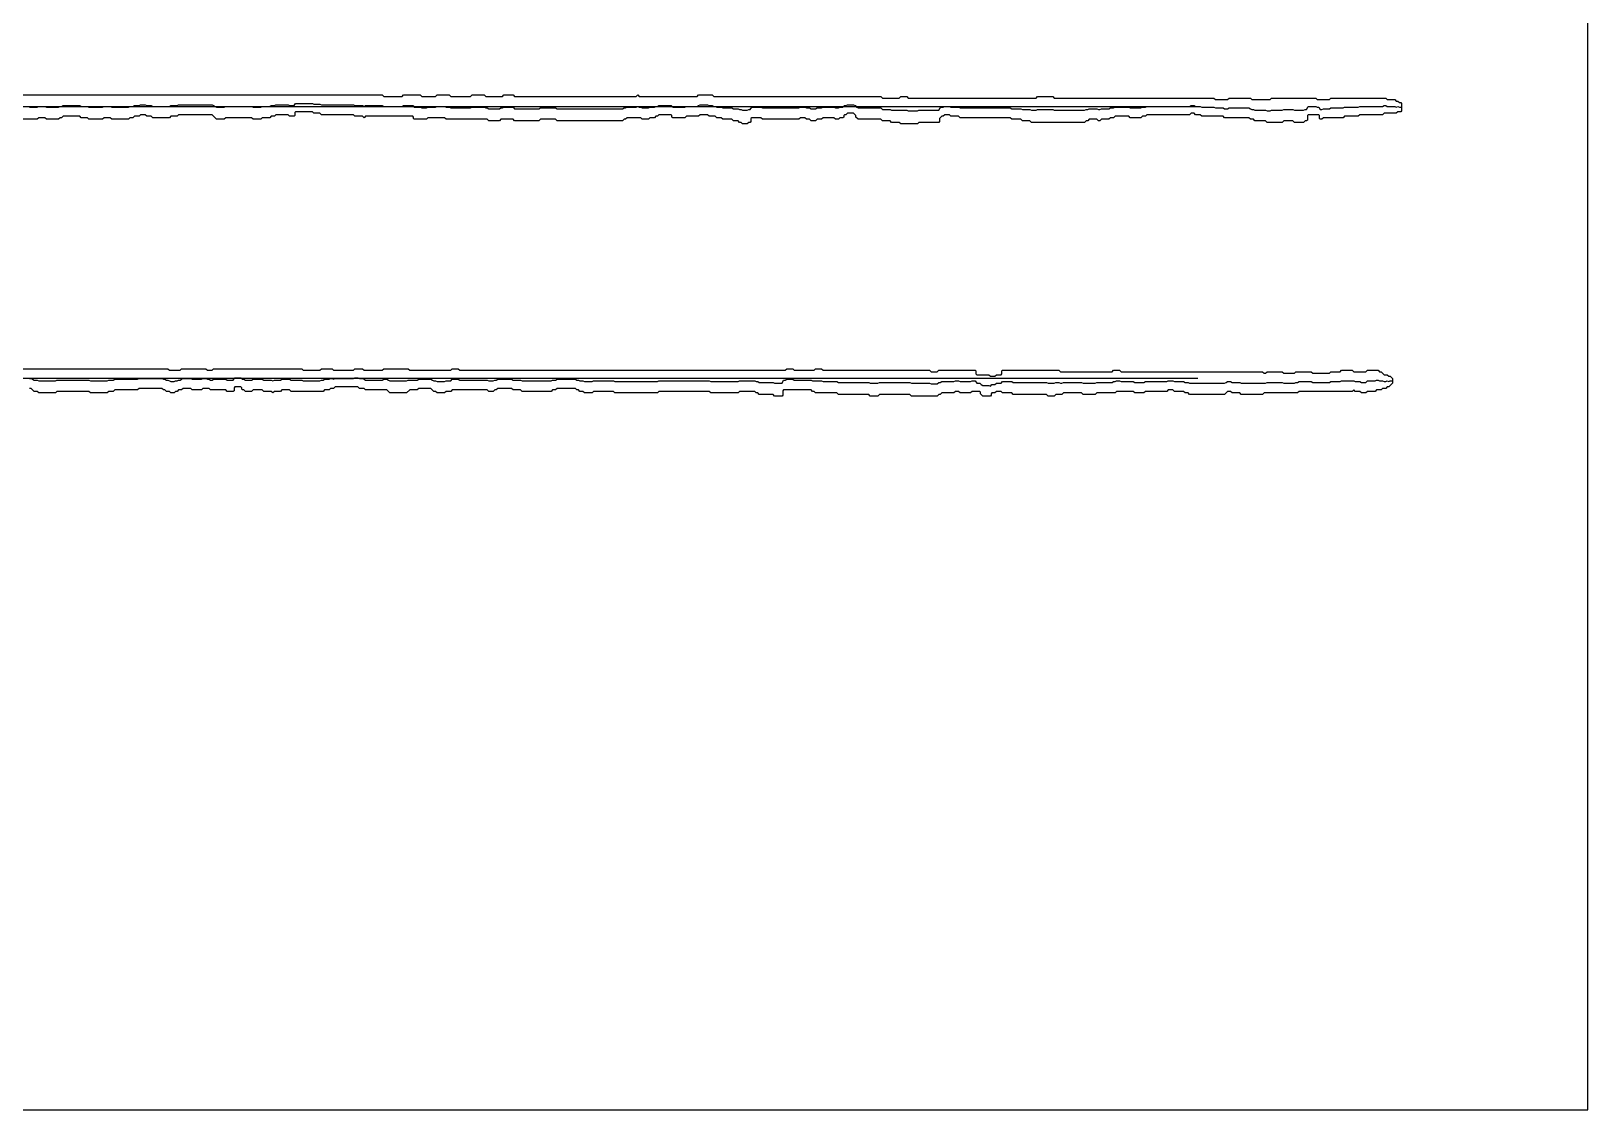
# Model space of a CAD drawing. Extents: x 0 to 57.2, y 0 to 39.6.
# Drawn here: x 28.58 to 57.16, y 0 to 19.8 of the extents above; entities that cross this region are included whole.
import ezdxf

# ---------------------------------------------------------------- set-up
doc = ezdxf.new("R2010")
doc.units = 13
for name, color, linetype in [('DESIGN_SCAN_PATH', 5, 'Continuous'), ('SEM_FRAME', 8, 'Continuous'), ('SEM_OBSERVED_CENTERLINES', 3, 'Continuous'), ('SEM_OBSERVED_CONTOURS', 2, 'Continuous')]:
    doc.layers.add(name, color=color, linetype=linetype)

msp = doc.modelspace()

# ---------------------------------------------------------------- linework, layer by layer
at = {"layer": 'DESIGN_SCAN_PATH'}
for points in [[(0, 18.4206), (50, 18.4206)], [(50, 13.42471), (0, 13.42471)]]:
    msp.add_lwpolyline(points, dxfattribs=at)
at = {"layer": 'SEM_FRAME'}
msp.add_lwpolyline([(0, 0), (57.15968, 0), (57.15968, 39.60429), (0, 39.60429)], close=True, dxfattribs=at)
at = {"layer": 'SEM_OBSERVED_CENTERLINES'}
for points in [[(28.55193, 18.406645), (28.57984, 18.406645), (28.60775, 18.406645), (28.63566, 18.406645), (28.66357, 18.406645), (28.69148, 18.406645), (28.71939, 18.4206), (28.7473, 18.4206), (28.77521, 18.4206), (28.80312, 18.4206), (28.83103, 18.4206), (28.85894, 18.406645), (28.88685, 18.406645), (28.91476, 18.406645), (28.94267, 18.406645), (28.97058, 18.406645), (28.99849, 18.406645), (29.0264, 18.406645), (29.05431, 18.406645), (29.08222, 18.406645), (29.11013, 18.4206), (29.13804, 18.4206), (29.16595, 18.434555), (29.19386, 18.434555), (29.22177, 18.434555), (29.24968, 18.434555), (29.27759, 18.434555), (29.3055, 18.434555), (29.33341, 18.434555), (29.36132, 18.434555), (29.38923, 18.434555), (29.41714, 18.434555), (29.44505, 18.434555), (29.47296, 18.434555), (29.50087, 18.4206), (29.52878, 18.4206), (29.55669, 18.4206), (29.5846, 18.4206), (29.61251, 18.4206), (29.64042, 18.406645), (29.66833, 18.406645), (29.69624, 18.406645), (29.72415, 18.406645), (29.75206, 18.406645), (29.77997, 18.406645), (29.80788, 18.406645), (29.83579, 18.406645), (29.8637, 18.406645), (29.89161, 18.406645), (29.91952, 18.4206), (29.94743, 18.4206), (29.97534, 18.4206), (30.00325, 18.4206), (30.03116, 18.4206), (30.05907, 18.406645), (30.08698, 18.406645), (30.11489, 18.406645), (30.1428, 18.406645), (30.17071, 18.406645), (30.19862, 18.406645), (30.22653, 18.406645), (30.25444, 18.406645), (30.28235, 18.406645), (30.31026, 18.406645), (30.33817, 18.406645), (30.36608, 18.406645), (30.39399, 18.4206), (30.4219, 18.4206), (30.44981, 18.4206), (30.47772, 18.434555), (30.50563, 18.434555), (30.53354, 18.434555), (30.56145, 18.434555), (30.58936, 18.44851), (30.61727, 18.44851), (30.64518, 18.44851), (30.67309, 18.44851), (30.701, 18.434555), (30.72891, 18.434555), (30.75682, 18.434555), (30.78473, 18.434555), (30.81264, 18.4206), (30.84055, 18.4206), (30.86846, 18.4206), (30.89637, 18.4206), (30.92428, 18.4206), (30.95219, 18.4206), (30.9801, 18.4206), (31.00801, 18.4206), (31.03592, 18.4206), (31.06383, 18.4206), (31.09174, 18.4206), (31.11965, 18.4206), (31.14756, 18.434555), (31.17547, 18.434555), (31.20338, 18.434555), (31.23129, 18.434555), (31.2592, 18.434555), (31.28711, 18.44851), (31.31502, 18.44851), (31.34293, 18.44851), (31.37084, 18.44851), (31.39875, 18.44851), (31.42666, 18.44851), (31.45457, 18.44851), (31.48248, 18.44851), (31.51039, 18.44851), (31.5383, 18.44851), (31.56621, 18.44851), (31.59412, 18.44851), (31.62203, 18.44851), (31.64994, 18.44851), (31.67785, 18.44851), (31.70576, 18.44851), (31.73367, 18.44851), (31.76158, 18.44851), (31.78949, 18.44851), (31.8174, 18.44851), (31.84531, 18.44851), (31.87322, 18.44851), (31.90113, 18.44851), (31.92904, 18.434555), (31.95695, 18.4206), (31.98486, 18.406645), (32.01277, 18.406645), (32.04068, 18.406645), (32.06859, 18.406645), (32.0965, 18.406645), (32.12441, 18.406645), (32.15232, 18.4206), (32.18023, 18.4206), (32.20814, 18.4206), (32.23605, 18.4206), (32.26396, 18.4206), (32.29187, 18.4206), (32.31978, 18.4206), (32.34769, 18.4206), (32.3756, 18.4206), (32.40351, 18.4206), (32.43142, 18.4206), (32.45933, 18.4206), (32.48724, 18.4206), (32.51515, 18.4206), (32.54306, 18.4206), (32.57097, 18.4206), (32.59888, 18.4206), (32.62679, 18.4206), (32.6547, 18.406645), (32.68261, 18.406645), (32.71052, 18.406645), (32.73843, 18.406645), (32.76634, 18.406645), (32.79425, 18.406645), (32.82216, 18.4206), (32.85007, 18.4206), (32.87798, 18.4206), (32.90589, 18.4206), (32.9338, 18.4206), (32.96171, 18.4206), (32.98962, 18.434555), (33.01753, 18.434555), (33.04544, 18.434555), (33.07335, 18.44851), (33.10126, 18.44851), (33.12917, 18.44851), (33.15708, 18.44851), (33.18499, 18.44851), (33.2129, 18.44851), (33.24081, 18.44851), (33.26872, 18.44851), (33.29663, 18.44851), (33.32454, 18.434555), (33.35245, 18.434555), (33.38036, 18.434555), (33.40827, 18.434555), (33.43618, 18.47642), (33.46409, 18.47642), (33.492, 18.47642), (33.51991, 18.47642), (33.54782, 18.47642), (33.57573, 18.47642), (33.60364, 18.47642), (33.63155, 18.47642), (33.65946, 18.47642), (33.68737, 18.47642), (33.71528, 18.47642), (33.74319, 18.47642), (33.7711, 18.462465), (33.79901, 18.462465), (33.82692, 18.462465), (33.85483, 18.462465), (33.88274, 18.462465), (33.91065, 18.44851), (33.93856, 18.44851), (33.96647, 18.44851), (33.99438, 18.44851), (34.02229, 18.44851), (34.0502, 18.44851), (34.07811, 18.44851), (34.10602, 18.44851), (34.13393, 18.44851), (34.16184, 18.44851), (34.18975, 18.44851), (34.21766, 18.44851), (34.24557, 18.44851), (34.27348, 18.44851), (34.30139, 18.44851), (34.3293, 18.44851), (34.35721, 18.44851), (34.38512, 18.44851), (34.41303, 18.44851), (34.44094, 18.44851), (34.46885, 18.44851), (34.49676, 18.44851), (34.52467, 18.434555), (34.55258, 18.434555), (34.58049, 18.434555), (34.6084, 18.434555), (34.63631, 18.434555), (34.66422, 18.434555), (34.69213, 18.4206), (34.72004, 18.434555), (34.74795, 18.434555), (34.77586, 18.434555), (34.80377, 18.434555), (34.83168, 18.434555), (34.85959, 18.434555), (34.8875, 18.434555), (34.91541, 18.434555), (34.94332, 18.434555), (34.97123, 18.434555), (34.99914, 18.434555), (35.02705, 18.434555), (35.05496, 18.4206), (35.08287, 18.4206), (35.11078, 18.4206), (35.13869, 18.4206), (35.1666, 18.4206), (35.19451, 18.4206), (35.22242, 18.4206), (35.25033, 18.4206), (35.27824, 18.4206), (35.30615, 18.4206), (35.33406, 18.4206), (35.36197, 18.4206), (35.38988, 18.4206), (35.41779, 18.434555), (35.4457, 18.434555), (35.47361, 18.434555), (35.50152, 18.434555), (35.52943, 18.434555), (35.55734, 18.434555), (35.58525, 18.434555), (35.61316, 18.406645), (35.64107, 18.406645), (35.66898, 18.406645), (35.69689, 18.406645), (35.7248, 18.406645), (35.75271, 18.39269), (35.78062, 18.39269), (35.80853, 18.39269), (35.83644, 18.39269), (35.86435, 18.406645), (35.89226, 18.406645), (35.92017, 18.406645), (35.94808, 18.406645), (35.97599, 18.406645), (36.0039, 18.406645), (36.03181, 18.4206), (36.05972, 18.4206), (36.08763, 18.4206), (36.11554, 18.4206), (36.14345, 18.4206), (36.17136, 18.4206), (36.19927, 18.406645), (36.22718, 18.406645), (36.25509, 18.406645), (36.283, 18.39269), (36.31091, 18.39269), (36.33882, 18.39269), (36.36673, 18.39269), (36.39464, 18.39269), (36.42255, 18.39269), (36.45046, 18.39269), (36.47837, 18.39269), (36.50628, 18.39269), (36.53419, 18.39269), (36.5621, 18.39269), (36.59001, 18.39269), (36.61792, 18.39269), (36.64583, 18.39269), (36.67374, 18.406645), (36.70165, 18.406645), (36.72956, 18.406645), (36.75747, 18.406645), (36.78538, 18.406645), (36.81329, 18.406645), (36.8412, 18.406645), (36.86911, 18.406645), (36.89702, 18.406645), (36.92493, 18.39269), (36.95284, 18.39269), (36.98075, 18.378735), (37.00866, 18.378735), (37.03657, 18.378735), (37.06448, 18.378735), (37.09239, 18.378735), (37.1203, 18.378735), (37.14821, 18.378735), (37.17612, 18.378735), (37.20403, 18.39269), (37.23194, 18.39269), (37.25985, 18.406645), (37.28776, 18.406645), (37.31567, 18.406645), (37.34358, 18.406645), (37.37149, 18.406645), (37.3994, 18.406645), (37.42731, 18.406645), (37.45522, 18.378735), (37.48313, 18.378735), (37.51104, 18.378735), (37.53895, 18.378735), (37.56686, 18.378735), (37.59477, 18.378735), (37.62268, 18.378735), (37.65059, 18.378735), (37.6785, 18.378735), (37.70641, 18.378735), (37.73432, 18.378735), (37.76223, 18.378735), (37.79014, 18.378735), (37.81805, 18.378735), (37.84596, 18.378735), (37.87387, 18.378735), (37.90178, 18.378735), (37.92969, 18.39269), (37.9576, 18.39269), (37.98551, 18.39269), (38.01342, 18.39269), (38.04133, 18.39269), (38.06924, 18.39269), (38.09715, 18.39269), (38.12506, 18.39269), (38.15297, 18.39269), (38.18088, 18.39269), (38.20879, 18.39269), (38.2367, 18.378735), (38.26461, 18.378735), (38.29252, 18.378735), (38.32043, 18.378735), (38.34834, 18.378735), (38.37625, 18.378735), (38.40416, 18.378735), (38.43207, 18.378735), (38.45998, 18.378735), (38.48789, 18.378735), (38.5158, 18.378735), (38.54371, 18.378735), (38.57162, 18.378735), (38.59953, 18.378735), (38.62744, 18.378735), (38.65535, 18.378735), (38.68326, 18.378735), (38.71117, 18.378735), (38.73908, 18.378735), (38.76699, 18.378735), (38.7949, 18.378735), (38.82281, 18.378735), (38.85072, 18.378735), (38.87863, 18.378735), (38.90654, 18.378735), (38.93445, 18.378735), (38.96236, 18.378735), (38.99027, 18.378735), (39.01818, 18.378735), (39.04609, 18.378735), (39.074, 18.378735), (39.10191, 18.378735), (39.12982, 18.378735), (39.15773, 18.378735), (39.18564, 18.378735), (39.21355, 18.378735), (39.24146, 18.378735), (39.26937, 18.378735), (39.29728, 18.378735), (39.32519, 18.378735), (39.3531, 18.378735), (39.38101, 18.378735), (39.40892, 18.378735), (39.43683, 18.378735), (39.46474, 18.39269), (39.49265, 18.39269), (39.52056, 18.406645), (39.54847, 18.406645), (39.57638, 18.406645), (39.60429, 18.406645), (39.6322, 18.406645), (39.66011, 18.406645), (39.68802, 18.406645), (39.71593, 18.4206), (39.74384, 18.406645), (39.77175, 18.406645), (39.79966, 18.39269), (39.82757, 18.39269), (39.85548, 18.39269), (39.88339, 18.39269), (39.9113, 18.39269), (39.93921, 18.406645), (39.96712, 18.406645), (39.99503, 18.406645), (40.02294, 18.406645), (40.05085, 18.4206), (40.07876, 18.4206), (40.10667, 18.434555), (40.13458, 18.434555), (40.16249, 18.434555), (40.1904, 18.434555), (40.21831, 18.434555), (40.24622, 18.434555), (40.27413, 18.434555), (40.30204, 18.434555), (40.32995, 18.434555), (40.35786, 18.406645), (40.38577, 18.406645), (40.41368, 18.406645), (40.44159, 18.406645), (40.4695, 18.406645), (40.49741, 18.406645), (40.52532, 18.406645), (40.55323, 18.406645), (40.58114, 18.406645), (40.60905, 18.4206), (40.63696, 18.4206), (40.66487, 18.4206), (40.69278, 18.4206), (40.72069, 18.4206), (40.7486, 18.4206), (40.77651, 18.4206), (40.80442, 18.4206), (40.83233, 18.434555), (40.86024, 18.44851), (40.88815, 18.44851), (40.91606, 18.44851), (40.94397, 18.44851), (40.97188, 18.44851), (40.99979, 18.44851), (41.0277, 18.434555), (41.05561, 18.434555), (41.08352, 18.434555), (41.11143, 18.4206), (41.13934, 18.4206), (41.16725, 18.406645), (41.19516, 18.406645), (41.22307, 18.406645), (41.25098, 18.406645), (41.27889, 18.39269), (41.3068, 18.39269), (41.33471, 18.39269), (41.36262, 18.39269), (41.39053, 18.39269), (41.41844, 18.39269), (41.44635, 18.39269), (41.47426, 18.378735), (41.50217, 18.378735), (41.53008, 18.378735), (41.55799, 18.378735), (41.5859, 18.36478), (41.61381, 18.36478), (41.64172, 18.350825), (41.66963, 18.350825), (41.69754, 18.350825), (41.72545, 18.350825), (41.75336, 18.36478), (41.78127, 18.36478), (41.80918, 18.406645), (41.83709, 18.406645), (41.865, 18.406645), (41.89291, 18.406645), (41.92082, 18.406645), (41.94873, 18.406645), (41.97664, 18.406645), (42.00455, 18.39269), (42.03246, 18.39269), (42.06037, 18.39269), (42.08828, 18.39269), (42.11619, 18.39269), (42.1441, 18.39269), (42.17201, 18.39269), (42.19992, 18.39269), (42.22783, 18.39269), (42.25574, 18.39269), (42.28365, 18.39269), (42.31156, 18.39269), (42.33947, 18.39269), (42.36738, 18.39269), (42.39529, 18.39269), (42.4232, 18.39269), (42.45111, 18.39269), (42.47902, 18.39269), (42.50693, 18.39269), (42.53484, 18.39269), (42.56275, 18.39269), (42.59066, 18.39269), (42.61857, 18.39269), (42.64648, 18.39269), (42.67439, 18.39269), (42.7023, 18.406645), (42.73021, 18.406645), (42.75812, 18.406645), (42.78603, 18.406645), (42.81394, 18.39269), (42.84185, 18.39269), (42.86976, 18.39269), (42.89767, 18.378735), (42.92558, 18.378735), (42.95349, 18.378735), (42.9814, 18.378735), (43.00931, 18.39269), (43.03722, 18.39269), (43.06513, 18.39269), (43.09304, 18.39269), (43.12095, 18.406645), (43.14886, 18.406645), (43.17677, 18.406645), (43.20468, 18.406645), (43.23259, 18.406645), (43.2605, 18.406645), (43.28841, 18.406645), (43.31632, 18.406645), (43.34423, 18.39269), (43.37214, 18.39269), (43.40005, 18.39269), (43.42796, 18.406645), (43.45587, 18.406645), (43.48378, 18.406645), (43.51169, 18.434555), (43.5396, 18.434555), (43.56751, 18.44851), (43.59542, 18.44851), (43.62333, 18.44851), (43.65124, 18.44851), (43.67915, 18.44851), (43.70706, 18.434555), (43.73497, 18.406645), (43.76288, 18.39269), (43.79079, 18.39269), (43.8187, 18.39269), (43.84661, 18.39269), (43.87452, 18.39269), (43.90243, 18.39269), (43.93034, 18.39269), (43.95825, 18.39269), (43.98616, 18.39269), (44.01407, 18.39269), (44.04198, 18.39269), (44.06989, 18.39269), (44.0978, 18.39269), (44.12571, 18.39269), (44.15362, 18.39269), (44.18153, 18.39269), (44.20944, 18.36478), (44.23735, 18.36478), (44.26526, 18.36478), (44.29317, 18.36478), (44.32108, 18.36478), (44.34899, 18.36478), (44.3769, 18.350825), (44.40481, 18.350825), (44.43272, 18.350825), (44.46063, 18.350825), (44.48854, 18.350825), (44.51645, 18.350825), (44.54436, 18.350825), (44.57227, 18.350825), (44.60018, 18.350825), (44.62809, 18.350825), (44.656, 18.350825), (44.68391, 18.33687), (44.71182, 18.33687), (44.73973, 18.33687), (44.76764, 18.33687), (44.79555, 18.33687), (44.82346, 18.33687), (44.85137, 18.33687), (44.87928, 18.350825), (44.90719, 18.350825), (44.9351, 18.350825), (44.96301, 18.350825), (44.99092, 18.350825), (45.01883, 18.350825), (45.04674, 18.350825), (45.07465, 18.350825), (45.10256, 18.350825), (45.13047, 18.350825), (45.15838, 18.350825), (45.18629, 18.350825), (45.2142, 18.350825), (45.24211, 18.350825), (45.27002, 18.39269), (45.29793, 18.406645), (45.32584, 18.406645), (45.35375, 18.4206), (45.38166, 18.4206), (45.40957, 18.4206), (45.43748, 18.4206), (45.46539, 18.406645), (45.4933, 18.406645), (45.52121, 18.406645), (45.54912, 18.406645), (45.57703, 18.406645), (45.60494, 18.406645), (45.63285, 18.39269), (45.66076, 18.39269), (45.68867, 18.39269), (45.71658, 18.39269), (45.74449, 18.39269), (45.7724, 18.39269), (45.80031, 18.39269), (45.82822, 18.39269), (45.85613, 18.39269), (45.88404, 18.39269), (45.91195, 18.39269), (45.93986, 18.39269), (45.96777, 18.39269), (45.99568, 18.39269), (46.02359, 18.39269), (46.0515, 18.39269), (46.07941, 18.39269), (46.10732, 18.39269), (46.13523, 18.39269), (46.16314, 18.39269), (46.19105, 18.39269), (46.21896, 18.39269), (46.24687, 18.39269), (46.27478, 18.39269), (46.30269, 18.39269), (46.3306, 18.39269), (46.35851, 18.39269), (46.38642, 18.39269), (46.41433, 18.39269), (46.44224, 18.39269), (46.47015, 18.39269), (46.49806, 18.39269), (46.52597, 18.39269), (46.55388, 18.39269), (46.58179, 18.378735), (46.6097, 18.378735), (46.63761, 18.378735), (46.66552, 18.378735), (46.69343, 18.378735), (46.72134, 18.378735), (46.74925, 18.378735), (46.77716, 18.36478), (46.80507, 18.36478), (46.83298, 18.36478), (46.86089, 18.36478), (46.8888, 18.36478), (46.91671, 18.36478), (46.94462, 18.350825), (46.97253, 18.350825), (47.00044, 18.350825), (47.02835, 18.350825), (47.05626, 18.36478), (47.08417, 18.36478), (47.11208, 18.36478), (47.13999, 18.36478), (47.1679, 18.36478), (47.19581, 18.36478), (47.22372, 18.36478), (47.25163, 18.36478), (47.27954, 18.36478), (47.30745, 18.36478), (47.33536, 18.36478), (47.36327, 18.350825), (47.39118, 18.350825), (47.41909, 18.350825), (47.447, 18.350825), (47.47491, 18.350825), (47.50282, 18.350825), (47.53073, 18.350825), (47.55864, 18.350825), (47.58655, 18.350825), (47.61446, 18.350825), (47.64237, 18.350825), (47.67028, 18.350825), (47.69819, 18.350825), (47.7261, 18.350825), (47.75401, 18.350825), (47.78192, 18.350825), (47.80983, 18.350825), (47.83774, 18.350825), (47.86565, 18.350825), (47.89356, 18.350825), (47.92147, 18.350825), (47.94938, 18.36478), (47.97729, 18.36478), (48.0052, 18.378735), (48.03311, 18.378735), (48.06102, 18.378735), (48.08893, 18.378735), (48.11684, 18.378735), (48.14475, 18.378735), (48.17266, 18.36478), (48.20057, 18.36478), (48.22848, 18.378735), (48.25639, 18.378735), (48.2843, 18.378735), (48.31221, 18.378735), (48.34012, 18.378735), (48.36803, 18.378735), (48.39594, 18.39269), (48.42385, 18.39269), (48.45176, 18.39269), (48.47967, 18.406645), (48.50758, 18.406645), (48.53549, 18.406645), (48.5634, 18.406645), (48.59131, 18.406645), (48.61922, 18.406645), (48.64713, 18.406645), (48.67504, 18.406645), (48.70295, 18.406645), (48.73086, 18.406645), (48.75877, 18.39269), (48.78668, 18.39269), (48.81459, 18.39269), (48.8425, 18.39269), (48.87041, 18.39269), (48.89832, 18.39269), (48.92623, 18.39269), (48.95414, 18.39269), (48.98205, 18.406645), (49.00996, 18.406645), (49.03787, 18.406645), (49.06578, 18.4206), (49.09369, 18.4206), (49.1216, 18.4206), (49.14951, 18.4206), (49.17742, 18.4206), (49.20533, 18.4206), (49.23324, 18.4206), (49.26115, 18.4206), (49.28906, 18.4206), (49.31697, 18.4206), (49.34488, 18.4206), (49.37279, 18.4206), (49.4007, 18.4206), (49.42861, 18.4206), (49.45652, 18.4206), (49.48443, 18.4206), (49.51234, 18.4206), (49.54025, 18.4206), (49.56816, 18.4206), (49.59607, 18.4206), (49.62398, 18.4206), (49.65189, 18.4206), (49.6798, 18.4206), (49.70771, 18.4206), (49.73562, 18.4206), (49.76353, 18.4206), (49.79144, 18.4206), (49.81935, 18.4206), (49.84726, 18.4206), (49.87517, 18.434555), (49.90308, 18.434555), (49.93099, 18.434555), (49.9589, 18.4206), (49.98681, 18.4206), (50.01472, 18.4206), (50.04263, 18.4206), (50.07054, 18.406645), (50.09845, 18.406645), (50.12636, 18.406645), (50.15427, 18.406645), (50.18218, 18.406645), (50.21009, 18.406645), (50.238, 18.406645), (50.26591, 18.406645), (50.29382, 18.406645), (50.32173, 18.39269), (50.34964, 18.39269), (50.37755, 18.39269), (50.40546, 18.39269), (50.43337, 18.39269), (50.46128, 18.39269), (50.48919, 18.378735), (50.5171, 18.378735), (50.54501, 18.378735), (50.57292, 18.39269), (50.60083, 18.39269), (50.62874, 18.39269), (50.65665, 18.39269), (50.68456, 18.39269), (50.71247, 18.39269), (50.74038, 18.39269), (50.76829, 18.39269), (50.7962, 18.39269), (50.82411, 18.39269), (50.85202, 18.39269), (50.87993, 18.39269), (50.90784, 18.39269), (50.93575, 18.39269), (50.96366, 18.378735), (50.99157, 18.36478), (51.01948, 18.36478), (51.04739, 18.350825), (51.0753, 18.350825), (51.10321, 18.350825), (51.13112, 18.350825), (51.15903, 18.350825), (51.18694, 18.350825), (51.21485, 18.350825), (51.24276, 18.350825), (51.27067, 18.33687), (51.29858, 18.33687), (51.32649, 18.33687), (51.3544, 18.350825), (51.38231, 18.350825), (51.41022, 18.350825), (51.43813, 18.350825), (51.46604, 18.350825), (51.49395, 18.350825), (51.52186, 18.350825), (51.54977, 18.350825), (51.57768, 18.36478), (51.60559, 18.36478), (51.6335, 18.36478), (51.66141, 18.36478), (51.68932, 18.36478), (51.71723, 18.36478), (51.74514, 18.36478), (51.77305, 18.350825), (51.80096, 18.350825), (51.82887, 18.350825), (51.85678, 18.350825), (51.88469, 18.350825), (51.9126, 18.350825), (51.94051, 18.350825), (51.96842, 18.36478), (51.99633, 18.36478), (52.02424, 18.4206), (52.05215, 18.4206), (52.08006, 18.4206), (52.10797, 18.4206), (52.13588, 18.4206), (52.16379, 18.4206), (52.1917, 18.406645), (52.21961, 18.406645), (52.24752, 18.36478), (52.27543, 18.36478), (52.30334, 18.378735), (52.33125, 18.378735), (52.35916, 18.378735), (52.38707, 18.378735), (52.41498, 18.378735), (52.44289, 18.39269), (52.4708, 18.39269), (52.49871, 18.39269), (52.52662, 18.39269), (52.55453, 18.39269), (52.58244, 18.39269), (52.61035, 18.39269), (52.63826, 18.39269), (52.66617, 18.39269), (52.69408, 18.406645), (52.72199, 18.406645), (52.7499, 18.406645), (52.77781, 18.406645), (52.80572, 18.406645), (52.83363, 18.406645), (52.86154, 18.406645), (52.88945, 18.406645), (52.91736, 18.406645), (52.94527, 18.406645), (52.97318, 18.4206), (53.00109, 18.4206), (53.029, 18.4206), (53.05691, 18.4206), (53.08482, 18.4206), (53.11273, 18.4206), (53.14064, 18.4206), (53.16855, 18.4206), (53.19646, 18.4206), (53.22437, 18.4206), (53.25228, 18.4206), (53.28019, 18.4206), (53.3081, 18.4206), (53.33601, 18.4206), (53.36392, 18.4206), (53.39183, 18.4206), (53.41974, 18.434555), (53.44765, 18.434555), (53.47556, 18.4206), (53.50347, 18.4206), (53.53138, 18.4206), (53.55929, 18.4206), (53.5872, 18.4206), (53.61511, 18.4206), (53.64302, 18.406645), (53.67093, 18.4206), (53.69884, 18.406645), (53.72675, 18.406645)], [(28.55193, 13.42471), (28.57984, 13.42471), (28.60775, 13.410755), (28.63566, 13.3968), (28.66357, 13.3968), (28.69148, 13.3968), (28.71939, 13.382845), (28.7473, 13.382845), (28.77521, 13.382845), (28.80312, 13.382845), (28.83103, 13.382845), (28.85894, 13.382845), (28.88685, 13.382845), (28.91476, 13.382845), (28.94267, 13.382845), (28.97058, 13.382845), (28.99849, 13.382845), (29.0264, 13.382845), (29.05431, 13.3968), (29.08222, 13.3968), (29.11013, 13.3968), (29.13804, 13.3968), (29.16595, 13.3968), (29.19386, 13.3968), (29.22177, 13.3968), (29.24968, 13.3968), (29.27759, 13.3968), (29.3055, 13.3968), (29.33341, 13.3968), (29.36132, 13.3968), (29.38923, 13.3968), (29.41714, 13.3968), (29.44505, 13.3968), (29.47296, 13.3968), (29.50087, 13.3968), (29.52878, 13.3968), (29.55669, 13.3968), (29.5846, 13.3968), (29.61251, 13.3968), (29.64042, 13.3968), (29.66833, 13.382845), (29.69624, 13.382845), (29.72415, 13.382845), (29.75206, 13.382845), (29.77997, 13.382845), (29.80788, 13.382845), (29.83579, 13.382845), (29.8637, 13.382845), (29.89161, 13.382845), (29.91952, 13.382845), (29.94743, 13.382845), (29.97534, 13.382845), (30.00325, 13.3968), (30.03116, 13.3968), (30.05907, 13.3968), (30.08698, 13.3968), (30.11489, 13.410755), (30.1428, 13.410755), (30.17071, 13.410755), (30.19862, 13.410755), (30.22653, 13.410755), (30.25444, 13.410755), (30.28235, 13.410755), (30.31026, 13.410755), (30.33817, 13.410755), (30.36608, 13.410755), (30.39399, 13.410755), (30.4219, 13.410755), (30.44981, 13.410755), (30.47772, 13.410755), (30.50563, 13.410755), (30.53354, 13.410755), (30.56145, 13.42471), (30.58936, 13.42471), (30.61727, 13.42471), (30.64518, 13.42471), (30.67309, 13.42471), (30.701, 13.42471), (30.72891, 13.42471), (30.75682, 13.42471), (30.78473, 13.42471), (30.81264, 13.42471), (30.84055, 13.42471), (30.86846, 13.42471), (30.89637, 13.42471), (30.92428, 13.42471), (30.95219, 13.42471), (30.9801, 13.42471), (31.00801, 13.410755), (31.03592, 13.410755), (31.06383, 13.3968), (31.09174, 13.3968), (31.11965, 13.382845), (31.14756, 13.36889), (31.17547, 13.36889), (31.20338, 13.36889), (31.23129, 13.382845), (31.2592, 13.382845), (31.28711, 13.3968), (31.31502, 13.3968), (31.34293, 13.410755), (31.37084, 13.42471), (31.39875, 13.42471), (31.42666, 13.42471), (31.45457, 13.42471), (31.48248, 13.42471), (31.51039, 13.42471), (31.5383, 13.410755), (31.56621, 13.410755), (31.59412, 13.410755), (31.62203, 13.410755), (31.64994, 13.410755), (31.67785, 13.410755), (31.70576, 13.410755), (31.73367, 13.42471), (31.76158, 13.42471), (31.78949, 13.42471), (31.8174, 13.410755), (31.84531, 13.410755), (31.87322, 13.3968), (31.90113, 13.3968), (31.92904, 13.410755), (31.95695, 13.410755), (31.98486, 13.410755), (32.01277, 13.410755), (32.04068, 13.410755), (32.06859, 13.410755), (32.0965, 13.410755), (32.12441, 13.410755), (32.15232, 13.410755), (32.18023, 13.3968), (32.20814, 13.3968), (32.23605, 13.3968), (32.26396, 13.3968), (32.29187, 13.3968), (32.31978, 13.438665), (32.34769, 13.438665), (32.3756, 13.438665), (32.40351, 13.438665), (32.43142, 13.438665), (32.45933, 13.410755), (32.48724, 13.410755), (32.51515, 13.3968), (32.54306, 13.3968), (32.57097, 13.3968), (32.59888, 13.3968), (32.62679, 13.3968), (32.6547, 13.410755), (32.68261, 13.410755), (32.71052, 13.410755), (32.73843, 13.410755), (32.76634, 13.410755), (32.79425, 13.410755), (32.82216, 13.410755), (32.85007, 13.3968), (32.87798, 13.3968), (32.90589, 13.3968), (32.9338, 13.3968), (32.96171, 13.3968), (32.98962, 13.3968), (33.01753, 13.382845), (33.04544, 13.3968), (33.07335, 13.3968), (33.10126, 13.3968), (33.12917, 13.3968), (33.15708, 13.3968), (33.18499, 13.410755), (33.2129, 13.410755), (33.24081, 13.410755), (33.26872, 13.410755), (33.29663, 13.410755), (33.32454, 13.410755), (33.35245, 13.3968), (33.38036, 13.3968), (33.40827, 13.3968), (33.43618, 13.3968), (33.46409, 13.3968), (33.492, 13.3968), (33.51991, 13.3968), (33.54782, 13.3968), (33.57573, 13.382845), (33.60364, 13.382845), (33.63155, 13.382845), (33.65946, 13.382845), (33.68737, 13.382845), (33.71528, 13.382845), (33.74319, 13.382845), (33.7711, 13.382845), (33.79901, 13.382845), (33.82692, 13.382845), (33.85483, 13.382845), (33.88274, 13.382845), (33.91065, 13.3968), (33.93856, 13.3968), (33.96647, 13.410755), (33.99438, 13.410755), (34.02229, 13.410755), (34.0502, 13.410755), (34.07811, 13.42471), (34.10602, 13.42471), (34.13393, 13.410755), (34.16184, 13.42471), (34.18975, 13.42471), (34.21766, 13.42471), (34.24557, 13.42471), (34.27348, 13.42471), (34.30139, 13.42471), (34.3293, 13.42471), (34.35721, 13.42471), (34.38512, 13.42471), (34.41303, 13.42471), (34.44094, 13.42471), (34.46885, 13.42471), (34.49676, 13.42471), (34.52467, 13.438665), (34.55258, 13.438665), (34.58049, 13.438665), (34.6084, 13.42471), (34.63631, 13.42471), (34.66422, 13.42471), (34.69213, 13.410755), (34.72004, 13.3968), (34.74795, 13.3968), (34.77586, 13.3968), (34.80377, 13.3968), (34.83168, 13.3968), (34.85959, 13.3968), (34.8875, 13.3968), (34.91541, 13.3968), (34.94332, 13.3968), (34.97123, 13.3968), (34.99914, 13.3968), (35.02705, 13.3968), (35.05496, 13.410755), (35.08287, 13.410755), (35.11078, 13.410755), (35.13869, 13.3968), (35.1666, 13.382845), (35.19451, 13.382845), (35.22242, 13.382845), (35.25033, 13.382845), (35.27824, 13.382845), (35.30615, 13.382845), (35.33406, 13.382845), (35.36197, 13.382845), (35.38988, 13.382845), (35.41779, 13.382845), (35.4457, 13.382845), (35.47361, 13.382845), (35.50152, 13.3968), (35.52943, 13.3968), (35.55734, 13.3968), (35.58525, 13.3968), (35.61316, 13.3968), (35.64107, 13.3968), (35.66898, 13.3968), (35.69689, 13.410755), (35.7248, 13.410755), (35.75271, 13.410755), (35.78062, 13.410755), (35.80853, 13.410755), (35.83644, 13.410755), (35.86435, 13.410755), (35.89226, 13.410755), (35.92017, 13.410755), (35.94808, 13.3968), (35.97599, 13.382845), (36.0039, 13.382845), (36.03181, 13.36889), (36.05972, 13.36889), (36.08763, 13.36889), (36.11554, 13.36889), (36.14345, 13.36889), (36.17136, 13.36889), (36.19927, 13.382845), (36.22718, 13.382845), (36.25509, 13.382845), (36.283, 13.382845), (36.31091, 13.410755), (36.33882, 13.410755), (36.36673, 13.410755), (36.39464, 13.410755), (36.42255, 13.410755), (36.45046, 13.3968), (36.47837, 13.3968), (36.50628, 13.3968), (36.53419, 13.3968), (36.5621, 13.3968), (36.59001, 13.3968), (36.61792, 13.3968), (36.64583, 13.3968), (36.67374, 13.3968), (36.70165, 13.3968), (36.72956, 13.3968), (36.75747, 13.3968), (36.78538, 13.3968), (36.81329, 13.3968), (36.8412, 13.3968), (36.86911, 13.3968), (36.89702, 13.3968), (36.92493, 13.3968), (36.95284, 13.3968), (36.98075, 13.382845), (37.00866, 13.382845), (37.03657, 13.382845), (37.06448, 13.382845), (37.09239, 13.3968), (37.1203, 13.3968), (37.14821, 13.410755), (37.17612, 13.410755), (37.20403, 13.410755), (37.23194, 13.410755), (37.25985, 13.410755), (37.28776, 13.410755), (37.31567, 13.410755), (37.34358, 13.410755), (37.37149, 13.410755), (37.3994, 13.410755), (37.42731, 13.3968), (37.45522, 13.3968), (37.48313, 13.3968), (37.51104, 13.3968), (37.53895, 13.3968), (37.56686, 13.3968), (37.59477, 13.382845), (37.62268, 13.382845), (37.65059, 13.382845), (37.6785, 13.382845), (37.70641, 13.382845), (37.73432, 13.382845), (37.76223, 13.382845), (37.79014, 13.382845), (37.81805, 13.382845), (37.84596, 13.382845), (37.87387, 13.382845), (37.90178, 13.382845), (37.92969, 13.382845), (37.9576, 13.382845), (37.98551, 13.382845), (38.01342, 13.382845), (38.04133, 13.382845), (38.06924, 13.382845), (38.09715, 13.382845), (38.12506, 13.382845), (38.15297, 13.3968), (38.18088, 13.3968), (38.20879, 13.3968), (38.2367, 13.410755), (38.26461, 13.410755), (38.29252, 13.410755), (38.32043, 13.410755), (38.34834, 13.410755), (38.37625, 13.410755), (38.40416, 13.410755), (38.43207, 13.410755), (38.45998, 13.410755), (38.48789, 13.410755), (38.5158, 13.410755), (38.54371, 13.410755), (38.57162, 13.410755), (38.59953, 13.3968), (38.62744, 13.3968), (38.65535, 13.382845), (38.68326, 13.382845), (38.71117, 13.382845), (38.73908, 13.36889), (38.76699, 13.36889), (38.7949, 13.36889), (38.82281, 13.36889), (38.85072, 13.36889), (38.87863, 13.36889), (38.90654, 13.382845), (38.93445, 13.382845), (38.96236, 13.382845), (38.99027, 13.382845), (39.01818, 13.382845), (39.04609, 13.382845), (39.074, 13.382845), (39.10191, 13.382845), (39.12982, 13.382845), (39.15773, 13.382845), (39.18564, 13.382845), (39.21355, 13.382845), (39.24146, 13.382845), (39.26937, 13.382845), (39.29728, 13.36889), (39.32519, 13.36889), (39.3531, 13.36889), (39.38101, 13.36889), (39.40892, 13.36889), (39.43683, 13.36889), (39.46474, 13.36889), (39.49265, 13.36889), (39.52056, 13.36889), (39.54847, 13.36889), (39.57638, 13.36889), (39.60429, 13.36889), (39.6322, 13.36889), (39.66011, 13.36889), (39.68802, 13.36889), (39.71593, 13.36889), (39.74384, 13.36889), (39.77175, 13.36889), (39.79966, 13.36889), (39.82757, 13.36889), (39.85548, 13.36889), (39.88339, 13.36889), (39.9113, 13.36889), (39.93921, 13.36889), (39.96712, 13.36889), (39.99503, 13.36889), (40.02294, 13.36889), (40.05085, 13.36889), (40.07876, 13.36889), (40.10667, 13.382845), (40.13458, 13.382845), (40.16249, 13.382845), (40.1904, 13.382845), (40.21831, 13.382845), (40.24622, 13.382845), (40.27413, 13.382845), (40.30204, 13.382845), (40.32995, 13.382845), (40.35786, 13.382845), (40.38577, 13.382845), (40.41368, 13.382845), (40.44159, 13.382845), (40.4695, 13.382845), (40.49741, 13.382845), (40.52532, 13.382845), (40.55323, 13.382845), (40.58114, 13.382845), (40.60905, 13.382845), (40.63696, 13.382845), (40.66487, 13.382845), (40.69278, 13.382845), (40.72069, 13.382845), (40.7486, 13.382845), (40.77651, 13.382845), (40.80442, 13.382845), (40.83233, 13.382845), (40.86024, 13.382845), (40.88815, 13.382845), (40.91606, 13.382845), (40.94397, 13.382845), (40.97188, 13.382845), (40.99979, 13.382845), (41.0277, 13.382845), (41.05561, 13.36889), (41.08352, 13.36889), (41.11143, 13.36889), (41.13934, 13.36889), (41.16725, 13.36889), (41.19516, 13.36889), (41.22307, 13.36889), (41.25098, 13.36889), (41.27889, 13.36889), (41.3068, 13.36889), (41.33471, 13.36889), (41.36262, 13.36889), (41.39053, 13.36889), (41.41844, 13.36889), (41.44635, 13.36889), (41.47426, 13.36889), (41.50217, 13.36889), (41.53008, 13.36889), (41.55799, 13.36889), (41.5859, 13.382845), (41.61381, 13.382845), (41.64172, 13.382845), (41.66963, 13.382845), (41.69754, 13.382845), (41.72545, 13.382845), (41.75336, 13.382845), (41.78127, 13.382845), (41.80918, 13.382845), (41.83709, 13.382845), (41.865, 13.382845), (41.89291, 13.36889), (41.92082, 13.36889), (41.94873, 13.354935), (41.97664, 13.354935), (42.00455, 13.354935), (42.03246, 13.354935), (42.06037, 13.354935), (42.08828, 13.354935), (42.11619, 13.354935), (42.1441, 13.354935), (42.17201, 13.354935), (42.19992, 13.354935), (42.22783, 13.34098), (42.25574, 13.34098), (42.28365, 13.34098), (42.31156, 13.34098), (42.33947, 13.34098), (42.36738, 13.34098), (42.39529, 13.3968), (42.4232, 13.3968), (42.45111, 13.410755), (42.47902, 13.410755), (42.50693, 13.410755), (42.53484, 13.410755), (42.56275, 13.410755), (42.59066, 13.3968), (42.61857, 13.3968), (42.64648, 13.3968), (42.67439, 13.3968), (42.7023, 13.3968), (42.73021, 13.3968), (42.75812, 13.3968), (42.78603, 13.3968), (42.81394, 13.3968), (42.84185, 13.3968), (42.86976, 13.3968), (42.89767, 13.3968), (42.92558, 13.382845), (42.95349, 13.382845), (42.9814, 13.382845), (43.00931, 13.382845), (43.03722, 13.382845), (43.06513, 13.382845), (43.09304, 13.382845), (43.12095, 13.36889), (43.14886, 13.36889), (43.17677, 13.36889), (43.20468, 13.36889), (43.23259, 13.36889), (43.2605, 13.36889), (43.28841, 13.36889), (43.31632, 13.36889), (43.34423, 13.36889), (43.37214, 13.36889), (43.40005, 13.354935), (43.42796, 13.354935), (43.45587, 13.354935), (43.48378, 13.354935), (43.51169, 13.354935), (43.5396, 13.354935), (43.56751, 13.354935), (43.59542, 13.354935), (43.62333, 13.354935), (43.65124, 13.354935), (43.67915, 13.354935), (43.70706, 13.354935), (43.73497, 13.354935), (43.76288, 13.354935), (43.79079, 13.354935), (43.8187, 13.354935), (43.84661, 13.354935), (43.87452, 13.354935), (43.90243, 13.354935), (43.93034, 13.354935), (43.95825, 13.354935), (43.98616, 13.34098), (44.01407, 13.34098), (44.04198, 13.34098), (44.06989, 13.34098), (44.0978, 13.34098), (44.12571, 13.34098), (44.15362, 13.354935), (44.18153, 13.354935), (44.20944, 13.354935), (44.23735, 13.354935), (44.26526, 13.354935), (44.29317, 13.354935), (44.32108, 13.354935), (44.34899, 13.354935), (44.3769, 13.354935), (44.40481, 13.354935), (44.43272, 13.354935), (44.46063, 13.354935), (44.48854, 13.354935), (44.51645, 13.354935), (44.54436, 13.354935), (44.57227, 13.354935), (44.60018, 13.354935), (44.62809, 13.354935), (44.656, 13.354935), (44.68391, 13.354935), (44.71182, 13.354935), (44.73973, 13.34098), (44.76764, 13.34098), (44.79555, 13.34098), (44.82346, 13.34098), (44.85137, 13.34098), (44.87928, 13.34098), (44.90719, 13.34098), (44.9351, 13.34098), (44.96301, 13.34098), (44.99092, 13.34098), (45.01883, 13.34098), (45.04674, 13.34098), (45.07465, 13.34098), (45.10256, 13.327025), (45.13047, 13.327025), (45.15838, 13.327025), (45.18629, 13.327025), (45.2142, 13.327025), (45.24211, 13.354935), (45.27002, 13.354935), (45.29793, 13.36889), (45.32584, 13.36889), (45.35375, 13.36889), (45.38166, 13.36889), (45.40957, 13.36889), (45.43748, 13.36889), (45.46539, 13.36889), (45.4933, 13.36889), (45.52121, 13.36889), (45.54912, 13.382845), (45.57703, 13.382845), (45.60494, 13.382845), (45.63285, 13.36889), (45.66076, 13.36889), (45.68867, 13.36889), (45.71658, 13.36889), (45.74449, 13.36889), (45.7724, 13.36889), (45.80031, 13.36889), (45.82822, 13.36889), (45.85613, 13.382845), (45.88404, 13.382845), (45.91195, 13.382845), (45.93986, 13.34098), (45.96777, 13.34098), (45.99568, 13.34098), (46.02359, 13.31307), (46.0515, 13.299115), (46.07941, 13.299115), (46.10732, 13.299115), (46.13523, 13.299115), (46.16314, 13.299115), (46.19105, 13.28516), (46.21896, 13.31307), (46.24687, 13.31307), (46.27478, 13.31307), (46.30269, 13.34098), (46.3306, 13.34098), (46.35851, 13.34098), (46.38642, 13.34098), (46.41433, 13.36889), (46.44224, 13.36889), (46.47015, 13.36889), (46.49806, 13.36889), (46.52597, 13.36889), (46.55388, 13.36889), (46.58179, 13.36889), (46.6097, 13.354935), (46.63761, 13.354935), (46.66552, 13.354935), (46.69343, 13.354935), (46.72134, 13.354935), (46.74925, 13.354935), (46.77716, 13.354935), (46.80507, 13.354935), (46.83298, 13.354935), (46.86089, 13.354935), (46.8888, 13.354935), (46.91671, 13.354935), (46.94462, 13.354935), (46.97253, 13.354935), (47.00044, 13.354935), (47.02835, 13.354935), (47.05626, 13.354935), (47.08417, 13.354935), (47.11208, 13.354935), (47.13999, 13.354935), (47.1679, 13.354935), (47.19581, 13.354935), (47.22372, 13.354935), (47.25163, 13.34098), (47.27954, 13.34098), (47.30745, 13.34098), (47.33536, 13.34098), (47.36327, 13.34098), (47.39118, 13.354935), (47.41909, 13.354935), (47.447, 13.354935), (47.47491, 13.34098), (47.50282, 13.34098), (47.53073, 13.354935), (47.55864, 13.354935), (47.58655, 13.354935), (47.61446, 13.354935), (47.64237, 13.354935), (47.67028, 13.354935), (47.69819, 13.354935), (47.7261, 13.354935), (47.75401, 13.354935), (47.78192, 13.354935), (47.80983, 13.354935), (47.83774, 13.354935), (47.86565, 13.354935), (47.89356, 13.34098), (47.92147, 13.34098), (47.94938, 13.34098), (47.97729, 13.34098), (48.0052, 13.34098), (48.03311, 13.34098), (48.06102, 13.34098), (48.08893, 13.34098), (48.11684, 13.34098), (48.14475, 13.354935), (48.17266, 13.354935), (48.20057, 13.354935), (48.22848, 13.354935), (48.25639, 13.354935), (48.2843, 13.354935), (48.31221, 13.354935), (48.34012, 13.354935), (48.36803, 13.354935), (48.39594, 13.354935), (48.42385, 13.354935), (48.45176, 13.36889), (48.47967, 13.36889), (48.50758, 13.382845), (48.53549, 13.382845), (48.5634, 13.382845), (48.59131, 13.36889), (48.61922, 13.36889), (48.64713, 13.36889), (48.67504, 13.36889), (48.70295, 13.36889), (48.73086, 13.36889), (48.75877, 13.36889), (48.78668, 13.36889), (48.81459, 13.36889), (48.8425, 13.354935), (48.87041, 13.354935), (48.89832, 13.354935), (48.92623, 13.354935), (48.95414, 13.354935), (48.98205, 13.354935), (49.00996, 13.354935), (49.03787, 13.36889), (49.06578, 13.36889), (49.09369, 13.36889), (49.1216, 13.36889), (49.14951, 13.36889), (49.17742, 13.36889), (49.20533, 13.36889), (49.23324, 13.36889), (49.26115, 13.36889), (49.28906, 13.36889), (49.31697, 13.36889), (49.34488, 13.36889), (49.37279, 13.36889), (49.4007, 13.36889), (49.42861, 13.36889), (49.45652, 13.382845), (49.48443, 13.382845), (49.51234, 13.382845), (49.54025, 13.382845), (49.56816, 13.36889), (49.59607, 13.36889), (49.62398, 13.36889), (49.65189, 13.36889), (49.6798, 13.36889), (49.70771, 13.36889), (49.73562, 13.36889), (49.76353, 13.354935), (49.79144, 13.354935), (49.81935, 13.354935), (49.84726, 13.34098), (49.87517, 13.34098), (49.90308, 13.34098), (49.93099, 13.34098), (49.9589, 13.34098), (49.98681, 13.34098), (50.01472, 13.34098), (50.04263, 13.34098), (50.07054, 13.34098), (50.09845, 13.34098), (50.12636, 13.34098), (50.15427, 13.34098), (50.18218, 13.34098), (50.21009, 13.34098), (50.238, 13.34098), (50.26591, 13.34098), (50.29382, 13.34098), (50.32173, 13.34098), (50.34964, 13.34098), (50.37755, 13.34098), (50.40546, 13.34098), (50.43337, 13.34098), (50.46128, 13.34098), (50.48919, 13.34098), (50.5171, 13.354935), (50.54501, 13.36889), (50.57292, 13.36889), (50.60083, 13.36889), (50.62874, 13.354935), (50.65665, 13.354935), (50.68456, 13.354935), (50.71247, 13.354935), (50.74038, 13.354935), (50.76829, 13.354935), (50.7962, 13.34098), (50.82411, 13.34098), (50.85202, 13.34098), (50.87993, 13.34098), (50.90784, 13.34098), (50.93575, 13.34098), (50.96366, 13.34098), (50.99157, 13.34098), (51.01948, 13.34098), (51.04739, 13.34098), (51.0753, 13.34098), (51.10321, 13.34098), (51.13112, 13.34098), (51.15903, 13.34098), (51.18694, 13.34098), (51.21485, 13.34098), (51.24276, 13.34098), (51.27067, 13.354935), (51.29858, 13.354935), (51.32649, 13.354935), (51.3544, 13.354935), (51.38231, 13.354935), (51.41022, 13.354935), (51.43813, 13.354935), (51.46604, 13.354935), (51.49395, 13.354935), (51.52186, 13.354935), (51.54977, 13.354935), (51.57768, 13.34098), (51.60559, 13.34098), (51.6335, 13.34098), (51.66141, 13.34098), (51.68932, 13.34098), (51.71723, 13.34098), (51.74514, 13.34098), (51.77305, 13.34098), (51.80096, 13.354935), (51.82887, 13.354935), (51.85678, 13.36889), (51.88469, 13.36889), (51.9126, 13.36889), (51.94051, 13.36889), (51.96842, 13.36889), (51.99633, 13.36889), (52.02424, 13.36889), (52.05215, 13.36889), (52.08006, 13.36889), (52.10797, 13.354935), (52.13588, 13.354935), (52.16379, 13.354935), (52.1917, 13.354935), (52.21961, 13.354935), (52.24752, 13.354935), (52.27543, 13.354935), (52.30334, 13.354935), (52.33125, 13.354935), (52.35916, 13.354935), (52.38707, 13.354935), (52.41498, 13.354935), (52.44289, 13.36889), (52.4708, 13.36889), (52.49871, 13.36889), (52.52662, 13.36889), (52.55453, 13.36889), (52.58244, 13.36889), (52.61035, 13.36889), (52.63826, 13.382845), (52.66617, 13.382845), (52.69408, 13.382845), (52.72199, 13.382845), (52.7499, 13.382845), (52.77781, 13.382845), (52.80572, 13.382845), (52.83363, 13.382845), (52.86154, 13.382845), (52.88945, 13.36889), (52.91736, 13.36889), (52.94527, 13.36889), (52.97318, 13.36889), (53.00109, 13.354935), (53.029, 13.354935), (53.05691, 13.354935), (53.08482, 13.354935), (53.11273, 13.382845), (53.14064, 13.382845), (53.16855, 13.382845), (53.19646, 13.382845), (53.22437, 13.382845), (53.25228, 13.382845), (53.28019, 13.3968), (53.3081, 13.3968), (53.33601, 13.382845), (53.36392, 13.382845), (53.39183, 13.382845), (53.41974, 13.36889), (53.44765, 13.36889), (53.47556, 13.382845), (53.50347, 13.36889), (53.53138, 13.382845), (53.55929, 13.382845)]]:
    msp.add_lwpolyline(points, dxfattribs=at)
at = {"layer": 'SEM_OBSERVED_CONTOURS'}
for points in [[(27.79836, 18.629925), (35.02705, 18.629925), (35.05496, 18.602015), (35.38988, 18.602015), (35.41779, 18.629925), (35.7248, 18.629925), (35.75271, 18.602015), (36.0039, 18.602015), (36.03181, 18.629925), (36.25509, 18.629925), (36.283, 18.602015), (36.64583, 18.602015), (36.67374, 18.629925), (36.89702, 18.629925), (36.92493, 18.602015), (37.23194, 18.602015), (37.25985, 18.629925), (37.42731, 18.629925), (37.45522, 18.602015), (39.68802, 18.602015), (39.71593, 18.629925), (39.74384, 18.602015), (40.80442, 18.602015), (40.83233, 18.629925), (41.08352, 18.629925), (41.11143, 18.602015), (44.18153, 18.602015), (44.20944, 18.574105), (44.51645, 18.574105), (44.54436, 18.602015), (44.656, 18.602015), (44.68391, 18.574105), (47.02835, 18.574105), (47.05626, 18.602015), (47.33536, 18.602015), (47.36327, 18.574105), (50.29382, 18.574105), (50.32173, 18.546195), (50.54501, 18.546195), (50.57292, 18.574105), (50.96366, 18.574105), (50.99157, 18.546195), (51.32649, 18.546195), (51.3544, 18.574105), (52.16379, 18.574105), (52.1917, 18.546195), (52.41498, 18.546195), (52.44289, 18.574105), (53.44765, 18.574105), (53.47556, 18.546195), (53.61511, 18.546195), (53.64302, 18.518285), (53.67093, 18.518285), (53.69884, 18.490375), (53.72675, 18.490375), (53.740705, 18.47642), (53.740705, 18.33687), (53.72675, 18.322915), (53.67093, 18.322915), (53.64302, 18.295005), (53.41974, 18.295005), (53.39183, 18.267095), (52.97318, 18.267095), (52.94527, 18.239185), (52.69408, 18.239185), (52.66617, 18.211275), (52.30334, 18.211275), (52.27543, 18.183365), (52.24752, 18.183365), (52.233565, 18.19732), (52.233565, 18.25314), (52.21961, 18.267095), (52.02424, 18.267095), (52.010285, 18.25314), (52.010285, 18.16941), (51.99633, 18.155455), (51.96842, 18.155455), (51.94051, 18.127545), (51.77305, 18.127545), (51.74514, 18.155455), (51.57768, 18.155455), (51.54977, 18.127545), (51.27067, 18.127545), (51.24276, 18.155455), (51.04739, 18.155455), (51.01948, 18.183365), (50.96366, 18.183365), (50.93575, 18.211275), (50.48919, 18.211275), (50.46128, 18.239185), (50.07054, 18.239185), (50.04263, 18.267095), (49.9589, 18.267095), (49.93099, 18.295005), (49.87517, 18.295005), (49.84726, 18.267095), (49.06578, 18.267095), (49.03787, 18.239185), (48.98205, 18.239185), (48.95414, 18.211275), (48.75877, 18.211275), (48.73086, 18.239185), (48.47967, 18.239185), (48.45176, 18.211275), (48.39594, 18.211275), (48.36803, 18.183365), (48.22848, 18.183365), (48.20057, 18.155455), (48.17266, 18.155455), (48.14475, 18.183365), (48.0052, 18.183365), (47.97729, 18.155455), (47.94938, 18.155455), (47.92147, 18.127545), (46.94462, 18.127545), (46.91671, 18.155455), (46.77716, 18.155455), (46.74925, 18.183365), (46.58179, 18.183365), (46.55388, 18.211275), (45.63285, 18.211275), (45.60494, 18.239185), (45.46539, 18.239185), (45.43748, 18.267095), (45.35375, 18.267095), (45.32584, 18.239185), (45.29793, 18.239185), (45.256065, 18.19732), (45.256065, 18.1415), (45.24211, 18.127545), (44.87928, 18.127545), (44.85137, 18.099635), (44.54436, 18.099635), (44.51645, 18.127545), (44.3769, 18.127545), (44.34899, 18.155455), (44.20944, 18.155455), (44.18153, 18.183365), (43.76288, 18.183365), (43.721015, 18.22523), (43.721015, 18.25314), (43.67915, 18.295005), (43.56751, 18.295005), (43.5396, 18.267095), (43.51169, 18.267095), (43.497735, 18.25314), (43.497735, 18.22523), (43.48378, 18.211275), (43.42796, 18.211275), (43.40005, 18.183365), (43.34423, 18.183365), (43.31632, 18.211275), (43.12095, 18.211275), (43.09304, 18.183365), (43.00931, 18.183365), (42.9814, 18.155455), (42.89767, 18.155455), (42.86976, 18.183365), (42.81394, 18.183365), (42.78603, 18.211275), (42.7023, 18.211275), (42.67439, 18.183365), (42.00455, 18.183365), (41.97664, 18.211275), (41.80918, 18.211275), (41.795225, 18.19732), (41.795225, 18.1415), (41.78127, 18.127545), (41.75336, 18.127545), (41.72545, 18.099635), (41.64172, 18.099635), (41.61381, 18.127545), (41.5859, 18.127545), (41.55799, 18.155455), (41.47426, 18.155455), (41.44635, 18.183365), (41.27889, 18.183365), (41.25098, 18.211275), (41.16725, 18.211275), (41.13934, 18.239185), (41.0277, 18.239185), (40.99979, 18.267095), (40.86024, 18.267095), (40.83233, 18.239185), (40.60905, 18.239185), (40.58114, 18.211275), (40.35786, 18.211275), (40.343905, 18.22523), (40.343905, 18.25314), (40.32995, 18.267095), (40.10667, 18.267095), (40.07876, 18.239185), (40.05085, 18.239185), (40.02294, 18.211275), (39.93921, 18.211275), (39.9113, 18.183365), (39.79966, 18.183365), (39.77175, 18.211275), (39.52056, 18.211275), (39.49265, 18.183365), (39.46474, 18.183365), (39.43683, 18.155455), (38.2367, 18.155455), (38.20879, 18.183365), (37.92969, 18.183365), (37.90178, 18.155455), (37.45522, 18.155455), (37.42731, 18.183365), (37.20403, 18.183365), (37.17612, 18.155455), (36.98075, 18.155455), (36.95284, 18.183365), (36.19927, 18.183365), (36.17136, 18.211275), (35.86435, 18.211275), (35.83644, 18.183365), (35.61316, 18.183365), (35.599205, 18.19732), (35.599205, 18.22523), (35.58525, 18.239185), (34.72004, 18.239185), (34.69213, 18.211275), (34.66422, 18.239185), (34.52467, 18.239185), (34.49676, 18.267095), (33.91065, 18.267095), (33.88274, 18.295005), (33.7711, 18.295005), (33.74319, 18.322915), (33.43618, 18.322915), (33.422225, 18.30896), (33.422225, 18.25314), (33.40827, 18.239185), (33.32454, 18.239185), (33.29663, 18.267095), (33.07335, 18.267095), (33.04544, 18.239185), (32.98962, 18.239185), (32.96171, 18.211275), (32.82216, 18.211275), (32.79425, 18.183365), (32.6547, 18.183365), (32.62679, 18.211275), (32.15232, 18.211275), (32.12441, 18.183365), (31.98486, 18.183365), (31.90113, 18.267095), (31.28711, 18.267095), (31.2592, 18.239185), (31.14756, 18.239185), (31.11965, 18.211275), (30.81264, 18.211275), (30.78473, 18.239185), (30.701, 18.239185), (30.67309, 18.267095), (30.58936, 18.267095), (30.56145, 18.239185), (30.47772, 18.239185), (30.44981, 18.211275), (30.39399, 18.211275), (30.36608, 18.183365), (30.05907, 18.183365), (30.03116, 18.211275), (29.91952, 18.211275), (29.89161, 18.183365), (29.64042, 18.183365), (29.61251, 18.211275), (29.50087, 18.211275), (29.47296, 18.239185), (29.16595, 18.239185), (29.13804, 18.211275), (29.11013, 18.211275), (29.08222, 18.183365), (28.85894, 18.183365), (28.83103, 18.211275), (28.71939, 18.211275), (28.69148, 18.183365), (28.13328, 18.183365)], [(26.20749, 13.606125), (31.09174, 13.606125), (31.11965, 13.578215), (31.31502, 13.578215), (31.34293, 13.606125), (31.78949, 13.606125), (31.8174, 13.578215), (31.90113, 13.578215), (31.92904, 13.606125), (33.54782, 13.606125), (33.57573, 13.578215), (33.88274, 13.578215), (33.91065, 13.606125), (34.10602, 13.606125), (34.13393, 13.578215), (34.49676, 13.578215), (34.52467, 13.606125), (34.66422, 13.606125), (34.69213, 13.578215), (35.02705, 13.578215), (35.05496, 13.606125), (35.50152, 13.606125), (35.52943, 13.578215), (36.283, 13.578215), (36.31091, 13.606125), (36.42255, 13.606125), (36.45046, 13.578215), (42.4232, 13.578215), (42.45111, 13.606125), (42.56275, 13.606125), (42.59066, 13.578215), (42.95349, 13.578215), (42.9814, 13.606125), (43.09304, 13.606125), (43.12095, 13.578215), (45.07465, 13.578215), (45.10256, 13.550305), (45.2142, 13.550305), (45.24211, 13.578215), (45.91195, 13.578215), (45.925905, 13.56426), (45.925905, 13.50844), (45.93986, 13.494485), (46.16314, 13.494485), (46.19105, 13.466575), (46.27478, 13.466575), (46.30269, 13.494485), (46.38642, 13.494485), (46.400375, 13.50844), (46.400375, 13.56426), (46.41433, 13.578215), (47.447, 13.578215), (47.47491, 13.550305), (48.42385, 13.550305), (48.45176, 13.578215), (48.5634, 13.578215), (48.59131, 13.550305), (51.18694, 13.550305), (51.21485, 13.522395), (51.24276, 13.522395), (51.27067, 13.550305), (51.54977, 13.550305), (51.57768, 13.522395), (51.77305, 13.522395), (51.80096, 13.550305), (52.08006, 13.550305), (52.10797, 13.522395), (52.41498, 13.522395), (52.44289, 13.550305), (52.61035, 13.550305), (52.63826, 13.578215), (52.83363, 13.578215), (52.86154, 13.550305), (53.08482, 13.550305), (53.11273, 13.578215), (53.3081, 13.578215), (53.33601, 13.550305), (53.36392, 13.550305), (53.41974, 13.494485), (53.47556, 13.494485), (53.50347, 13.466575), (53.53138, 13.466575), (53.573245, 13.42471), (53.573245, 13.34098), (53.50347, 13.271205), (53.47556, 13.271205), (53.44765, 13.243295), (53.39183, 13.243295), (53.36392, 13.215385), (53.28019, 13.215385), (53.25228, 13.187475), (53.11273, 13.187475), (53.08482, 13.159565), (53.00109, 13.159565), (52.97318, 13.187475), (52.88945, 13.187475), (52.86154, 13.215385), (52.83363, 13.187475), (51.85678, 13.187475), (51.82887, 13.159565), (51.21485, 13.159565), (51.18694, 13.131655), (50.7962, 13.131655), (50.76829, 13.159565), (50.62874, 13.159565), (50.60083, 13.187475), (50.54501, 13.187475), (50.48919, 13.131655), (49.84726, 13.131655), (49.81935, 13.159565), (49.76353, 13.159565), (49.73562, 13.187475), (49.56816, 13.187475), (49.54025, 13.215385), (49.45652, 13.215385), (49.42861, 13.187475), (49.03787, 13.187475), (49.00996, 13.159565), (48.8425, 13.159565), (48.81459, 13.187475), (48.50758, 13.187475), (48.47967, 13.159565), (48.14475, 13.159565), (48.11684, 13.131655), (47.89356, 13.131655), (47.86565, 13.159565), (47.53073, 13.159565), (47.50282, 13.131655), (47.39118, 13.131655), (47.36327, 13.103745), (47.25163, 13.103745), (47.22372, 13.131655), (46.6097, 13.131655), (46.58179, 13.159565), (46.41433, 13.159565), (46.38642, 13.187475), (46.30269, 13.187475), (46.27478, 13.159565), (46.21896, 13.159565), (46.205005, 13.14561), (46.205005, 13.1177), (46.19105, 13.103745), (46.0515, 13.103745), (46.009635, 13.14561), (46.009635, 13.17352), (45.99568, 13.187475), (45.85613, 13.187475), (45.82822, 13.159565), (45.63285, 13.159565), (45.60494, 13.187475), (45.54912, 13.187475), (45.52121, 13.159565), (45.29793, 13.159565), (45.27002, 13.131655), (45.24211, 13.131655), (45.2142, 13.103745), (44.73973, 13.103745), (44.71182, 13.131655), (44.15362, 13.131655), (44.12571, 13.103745), (43.98616, 13.103745), (43.95825, 13.131655), (43.40005, 13.131655), (43.37214, 13.159565), (42.9814, 13.159565), (42.95349, 13.187475), (42.92558, 13.187475), (42.89767, 13.215385), (42.39529, 13.215385), (42.381335, 13.20143), (42.381335, 13.1177), (42.36738, 13.103745), (42.22783, 13.103745), (42.19992, 13.131655), (41.94873, 13.131655), (41.92082, 13.159565), (41.89291, 13.159565), (41.865, 13.187475), (41.5859, 13.187475), (41.55799, 13.159565), (41.05561, 13.159565), (41.0277, 13.187475), (40.10667, 13.187475), (40.07876, 13.159565), (39.29728, 13.159565), (39.26937, 13.187475), (38.90654, 13.187475), (38.87863, 13.159565), (38.73908, 13.159565), (38.71117, 13.187475), (38.65535, 13.187475), (38.62744, 13.215385), (38.59953, 13.215385), (38.57162, 13.243295), (38.2367, 13.243295), (38.20879, 13.215385), (38.15297, 13.215385), (38.12506, 13.187475), (37.59477, 13.187475), (37.56686, 13.215385), (37.42731, 13.215385), (37.3994, 13.243295), (37.14821, 13.243295), (37.1203, 13.215385), (37.09239, 13.215385), (37.06448, 13.187475), (36.98075, 13.187475), (36.95284, 13.215385), (36.31091, 13.215385), (36.283, 13.187475), (36.19927, 13.187475), (36.17136, 13.159565), (36.03181, 13.159565), (36.0039, 13.187475), (35.97599, 13.187475), (35.92017, 13.243295), (35.69689, 13.243295), (35.66898, 13.215385), (35.52943, 13.215385), (35.47361, 13.159565), (35.1666, 13.159565), (35.11078, 13.215385), (34.72004, 13.215385), (34.69213, 13.243295), (34.6084, 13.243295), (34.58049, 13.271205), (34.16184, 13.271205), (34.13393, 13.243295), (34.07811, 13.243295), (34.0502, 13.215385), (33.96647, 13.215385), (33.93856, 13.187475), (33.35245, 13.187475), (33.32454, 13.215385), (33.18499, 13.215385), (33.15708, 13.187475), (33.04544, 13.187475), (33.01753, 13.159565), (32.98962, 13.187475), (32.85007, 13.187475), (32.82216, 13.215385), (32.6547, 13.215385), (32.62679, 13.187475), (32.51515, 13.187475), (32.48724, 13.215385), (32.45933, 13.215385), (32.445375, 13.22934), (32.445375, 13.25725), (32.43142, 13.271205), (32.31978, 13.271205), (32.305825, 13.25725), (32.305825, 13.20143), (32.29187, 13.187475), (32.18023, 13.187475), (32.15232, 13.215385), (31.87322, 13.215385), (31.84531, 13.243295), (31.73367, 13.243295), (31.70576, 13.215385), (31.5383, 13.215385), (31.51039, 13.243295), (31.37084, 13.243295), (31.34293, 13.215385), (31.28711, 13.215385), (31.2592, 13.187475), (31.23129, 13.187475), (31.20338, 13.159565), (31.14756, 13.159565), (31.11965, 13.187475), (31.06383, 13.187475), (31.03592, 13.215385), (31.00801, 13.215385), (30.9801, 13.243295), (30.56145, 13.243295), (30.53354, 13.215385), (30.11489, 13.215385), (30.08698, 13.187475), (30.00325, 13.187475), (29.97534, 13.159565), (29.66833, 13.159565), (29.64042, 13.187475), (29.05431, 13.187475), (29.0264, 13.159565), (28.71939, 13.159565), (28.69148, 13.187475), (28.63566, 13.187475), (28.57984, 13.243295), (28.55193, 13.243295)]]:
    msp.add_lwpolyline(points, dxfattribs=at)

doc.saveas('drawing.dxf')
